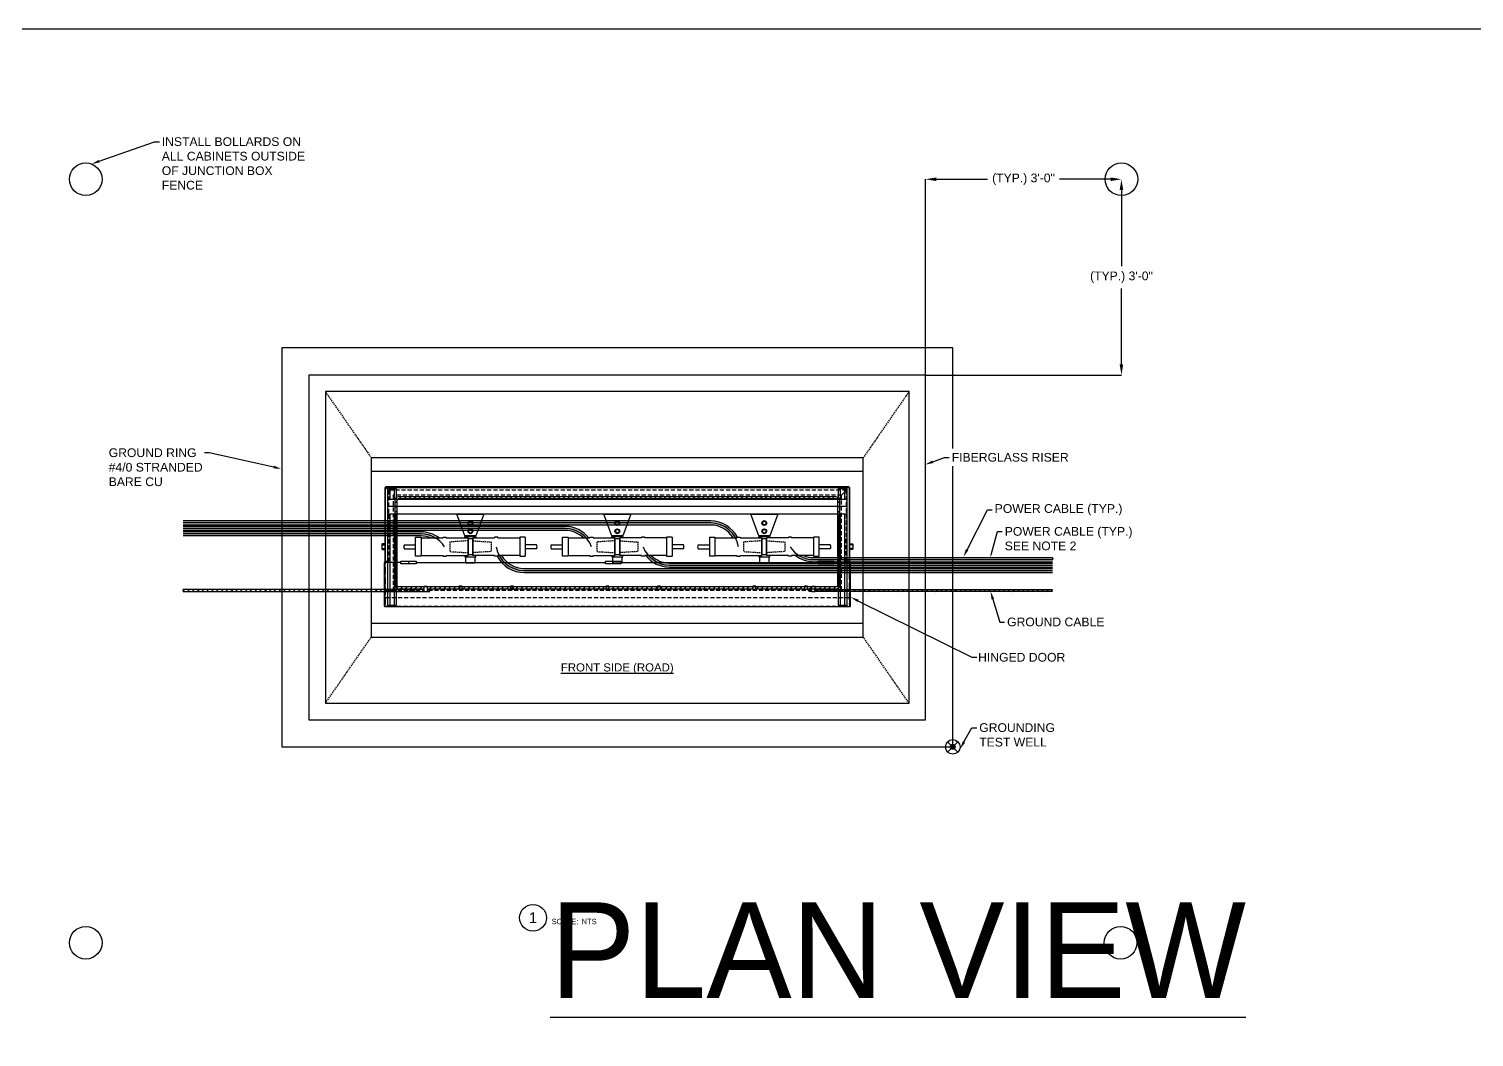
# Model space of a CAD drawing. Header units: feet. Extents: x -689 to 11593, y -511 to 1546.
# Drawn here: x 122.1 to 387.7, y 142.7 to 328 of the extents above; entities that cross this region are included whole.
import ezdxf
from ezdxf import colors
from ezdxf.entities.mleader import LeaderData, LeaderLine
from ezdxf.enums import TextEntityAlignment as Align
from ezdxf.math import Vec2, Vec3

# ---------------------------------------------------------------- set-up
doc = ezdxf.new("R2018")
doc.units = ezdxf.units.FT
doc.header["$MEASUREMENT"] = 0
doc.set_wipeout_variables(frame=1)
doc.linetypes.add('HIDDEN', pattern=[0.375, 0.25, -0.125])
for name, color, linetype in [('E-CABL-ACF', 1, 'AC_CABLE_FEEDER'), ('E-CABL-UG4', 64, 'GROUND_WIRE_G4'), ('E-DETL', 7, 'Continuous'), ('E-DETL-6', 7, 'Continuous'), ('E-EQPM-ENCL', 8, 'Continuous'), ('E-EQPM-HRDW', 16, 'Continuous'), ('E-GRND', 3, 'Continuous'), ('G-ANNO-TEXT', 1, 'Continuous')]:
    doc.layers.add(name, color=color, linetype=linetype)
doc.layers.add('G-NPLT', color=67, linetype='Continuous', plot=False)
doc.styles.add('NEI-A', font='arial.ttf')
doc.styles.get("Standard").update_dxf_attribs({"font": 'arial.ttf'})
doc.linetypes.add('AC_CABLE_FEEDER', pattern='A,0.2,-0.05,0,-0.05,0.2,-0.12,["ACF",Standard,S=0.1,R=0,X=-0.05,Y=-0.05],-0.3,0.2,-0.05,0,-0.05', length=1.22)
doc.linetypes.add('GROUND_WIRE_G4', pattern='A,1,-0.2,["G4",Standard,S=0.1,R=0,X=-0.1,Y=-0.05],-0.2', length=1.4)
doc.dimstyles.new('NEI-A', dxfattribs={"dimtxt": 0.1, "dimasz": 0.125, "dimexe": 0.0625, "dimexo": 0.0625, "dimgap": 0.0625, "dimtad": 0, "dimtih": 1, "dimtoh": 1, "dimdec": 4, "dimzin": 3, "dimdsep": 46, "dimlunit": 4, "dimtxsty": 'NEI-A', "dimcen": 0, "dimadec": 0, "dimazin": 0, "dimtfac": 0.75, "dimtdec": 4, "dimtofl": 0, "dimtmove": 0, "dimatfit": 3, "dimfxl": 1, "dimfrac": 1, "dimtolj": 1, "dimtzin": 0, "dimarcsym": 0})
pattern_1 = [(45, (118.8667, 112.8902), (-0.4419417, 0.4419417), [])]

# ---------------------------------------------------------------- blocks, each defined once
blk = doc.blocks.new('*U6')
blk.add_wipeout([(0, -0.48), (0.58, -0.48), (0.58, 0.1), (0, 0.1)])
at = {"layer": 'E-GRND'}
blk.add_lwpolyline([(0, -0.48), (0.58, -0.48), (0.58, 0.1), (0, 0.1)], close=True, dxfattribs=at)
blk = doc.blocks.new('*U7')
blk.add_wipeout([(0, 0.1), (0.58, 0.1), (0.58, -0.97), (0, -0.97)])
at = {"layer": 'E-GRND'}
blk.add_lwpolyline([(0, 0.1), (0.58, 0.1), (0.58, -0.97), (0, -0.97)], close=True, dxfattribs=at)
blk = doc.blocks.new('*D17')
at = {"layer": 'Defpoints', "color": 0, "transparency": 16777216}
for p in [(286.86, 300.37), (322.86, 300.37), (322.86, 300.37)]:
    blk.add_point(p, dxfattribs=at)
at = {"layer": 'G-ANNO-TEXT', "color": 0, "lineweight": -2, "transparency": 16777216}
for p, q in [((288.86, 300.37), (298.22, 300.37)), ((320.86, 300.37), (311.5, 300.37))]:
    blk.add_line(p, q, dxfattribs=at)
at = {"layer": 'G-ANNO-TEXT', "color": 0, "transparency": 16777216}
for points in [[(288.86, 300.7), (288.86, 300.04), (286.86, 300.37)], [(320.86, 300.7), (320.86, 300.04), (322.86, 300.37)]]:
    blk.add_solid(points, dxfattribs=at)
at = {"layer": 'G-ANNO-TEXT', "color": 0, "transparency": 16777216, "insert": (304.86, 300.37), "char_height": 1.6, "attachment_point": 5, "style": 'NEI-A'}
blk.add_mtext('\\A1;(TYP.) 3\'-0"', dxfattribs=at)
blk = doc.blocks.new('*D18')
at = {"layer": 'Defpoints', "color": 0, "transparency": 16777216}
for p in [(322.86, 300.37), (322.86, 264.37), (322.86, 264.37)]:
    blk.add_point(p, dxfattribs=at)
at = {"layer": 'G-ANNO-TEXT', "color": 0, "lineweight": -2, "transparency": 16777216}
for p, q in [((322.86, 298.37), (322.86, 284.42)), ((322.86, 266.37), (322.86, 280.32))]:
    blk.add_line(p, q, dxfattribs=at)
at = {"layer": 'G-ANNO-TEXT', "color": 0, "transparency": 16777216}
for points in [[(322.53, 298.37), (323.19, 298.37), (322.86, 300.37)], [(322.53, 266.37), (323.19, 266.37), (322.86, 264.37)]]:
    blk.add_solid(points, dxfattribs=at)
at = {"layer": 'G-ANNO-TEXT', "color": 0, "transparency": 16777216, "insert": (322.86, 282.37), "char_height": 1.6, "attachment_point": 5, "style": 'NEI-A'}
blk.add_mtext('\\A1;(TYP.) 3\'-0"', dxfattribs=at)
blk = doc.blocks.new('DETAIL_TITLE')
blk.add_circle((0.592, -0.513), 0.25)
at = {"style": 'NEI-A', "flags": 8}
blk.add_attdef('#', text='', height=0.2, dxfattribs=at).set_placement((0.592, -0.511), align=Align.MIDDLE_CENTER)
at = {"lineweight": 30, "flags": 104}
blk.add_attdef('DETAIL_TITLE', text='', height=0.2, dxfattribs=at).set_placement((0.91, -0.525), align=Align.BOTTOM_LEFT)
at = {"style": 'NEI-A'}
for tag, p in [('SCALE:', (0.939, -0.738)), ('1"_=_', (1.547, -0.738))]:
    blk.add_attdef(tag, text='', height=0.1, dxfattribs=at).set_placement(p, align=Align.BOTTOM_LEFT)

msp = doc.modelspace()

# ---------------------------------------------------------------- hatches: boundary and pattern name
at = {"layer": 'E-CABL-ACF', "linetype": 'Continuous'}
h = msp.add_hatch(color=254, dxfattribs=at)
h.dxf.hatch_style = 1
h.paths.add_polyline_path([(247.40533, 237.57717), (150.47333, 237.57717), (150.47333, 236.82717), (247.40156, 236.82717, -0.262702621), (251.51222, 234.45032), (252.20103, 234.45032), (252.20103, 234.58772), (252.29379, 234.58772, 0.276290786)])
h = msp.add_hatch(color=254, dxfattribs=at)
h.dxf.hatch_style = 1
h.paths.add_polyline_path([(220.67234, 236.57717), (150.47333, 236.57717), (150.47333, 235.82717), (220.66856, 235.82717, -0.193314208), (223.99567, 234.45032), (225.00175, 234.45032, 0.227246952)])
h = msp.add_hatch(color=254, dxfattribs=at)
h.dxf.hatch_style = 1
h.paths.add_polyline_path([(194.17824, 235.57717), (150.47333, 235.57717), (150.47333, 234.82717), (194.17446, 234.82717, -0.097129254), (195.9951, 234.45032), (197.48694, 234.45032, 0.160623251)])
at = {"layer": 'E-CABL-UG4', "linetype": 'Continuous'}
h = msp.add_hatch(dxfattribs=at)
h.set_pattern_fill('ANSI31', color=256, scale=5)
h.set_pattern_definition(pattern_1)
h.paths.add_polyline_path([(270.43797, 225.12829, 0.414213562), (271.12547, 225.81579), (271.12547, 241.31579, 0.414213562), (270.43797, 242.00329), (190.0277, 242.00329, 0.414213562), (189.3402, 241.31579), (189.3402, 225.81579, 0.414213562), (190.0277, 225.12829)])
h.paths.add_polyline_path([(270.43797, 225.50329, 0.414213562), (270.75047, 225.81579), (270.75047, 241.31579, 0.414213562), (270.43797, 241.62829), (190.0277, 241.62829, 0.414213562), (189.7152, 241.31579), (189.7152, 225.81579, 0.414213562), (190.0277, 225.50329)], flags=16)
at = {"layer": 'E-DETL-6'}
h = msp.add_hatch(dxfattribs=at)
h.set_pattern_fill('ANSI31', color=64, scale=5)
h.set_pattern_definition([(45, (123.33957, 12.8902), (-0.4419417, 0.4419417), [])])
edge = h.paths.add_edge_path()
edge.add_line((195.80745, 224.62829), (195.80745, 225.00329))
edge.add_line((195.80745, 225.00329), (150.47334, 225.00329))
edge.add_arc((150.54073, 224.90954), 0.11546, 125.7114329, 234.2885671)
edge.add_arc((150.40594, 224.72204), 0.11546, -54.2885671, 54.2885671, ccw=False)
edge.add_line((150.47334, 224.62829), (195.80745, 224.62829))
h = msp.add_hatch(dxfattribs=at)
h.set_pattern_fill('ANSI31', color=64, scale=5)
h.set_pattern_definition([(45, (115.87594, 12.8902), (-0.4419417, 0.4419417), [])])
edge = h.paths.add_edge_path()
edge.add_arc((310.28823, 224.72204), 0.11546, 125.7114329, 234.2885671, ccw=False)
edge.add_arc((310.15344, 224.90954), 0.11546, 305.7114329, 414.2885671)
edge.add_line((310.22084, 225.00329), (265.48748, 225.00329))
edge.add_line((265.48748, 225.00329), (265.48748, 224.62829))
edge.add_line((265.48748, 224.62829), (310.22084, 224.62829))
at = {"layer": 'E-GRND', "linetype": 'Continuous'}
h = msp.add_hatch(color=256, dxfattribs=at)
edge = h.paths.add_edge_path()
edge.add_arc((291.85955, 196.05362), 0.44643, 0, 360)

# ---------------------------------------------------------------- linework, layer by layer
at = {"layer": 'Defpoints', "linetype": 'Continuous', "flags": 128}
for points in [[(252.48908, 232.83306, 0.364854972), (247.40348, 237.20217), (150.47333, 237.20217)], [(225.48908, 232.83306, 0.309398794), (220.67049, 236.20217), (150.47333, 236.20217)], [(198.48908, 232.83306, 0.251225512), (194.17638, 235.20217), (150.47333, 235.20217)], [(207.97658, 232.83306, 0.364854972), (213.06218, 228.46395), (310.22084, 228.46395)], [(234.97658, 232.83306, 0.309398794), (239.79517, 229.46395), (310.22084, 229.46395)], [(261.97658, 232.83306, 0.251225512), (266.28928, 230.46395), (310.22084, 230.46395)]]:
    msp.add_lwpolyline(points, format="xyb", dxfattribs=at)
at = {"layer": 'E-CABL-ACF', "linetype": 'Continuous', "flags": 128}
for points in [[(252.29379, 234.58772, 0.276290786), (247.40533, 237.57717), (150.47333, 237.57717)], [(251.51222, 234.45032, 0.262702621), (247.40156, 236.82717), (150.47333, 236.82717)], [(225.00175, 234.45032, 0.227246952), (220.67234, 236.57717), (150.47333, 236.57717)], [(223.99567, 234.45032, 0.193314208), (220.66856, 235.82717), (150.47333, 235.82717)], [(197.48694, 234.45032, 0.160623251), (194.17824, 235.57717), (150.47333, 235.57717)], [(195.9951, 234.45032, 0.097129254), (194.17446, 234.82717), (150.47333, 234.82717)], [(208.17187, 231.07839, 0.276290786), (213.06033, 228.08895), (310.22084, 228.08895)], [(235.46391, 231.2158, 0.227246952), (239.79332, 229.08895), (310.22084, 229.08895)], [(236.46999, 231.2158, 0.193314208), (239.7971, 229.83895), (310.22084, 229.83895)], [(264.47056, 231.2158, 0.097129254), (266.2912, 230.83895), (310.22084, 230.83895)]]:
    msp.add_lwpolyline(points, format="xyb", dxfattribs=at)
at = {"layer": 'E-CABL-UG4', "linetype": 'Continuous', "flags": 128}
msp.add_lwpolyline([(270.43797, 225.12829, 0.414213562), (271.12547, 225.81579), (271.12547, 241.31579, 0.414213562), (270.43797, 242.00329), (190.0277, 242.00329, 0.414213562), (189.3402, 241.31579), (189.3402, 225.81579, 0.414213562), (190.0277, 225.12829)], format="xyb", close=True, dxfattribs=at)
at = {"layer": 'E-DETL'}
for p, q in [((193.17748, 231.08895), (193.17748, 234.57717)), ((193.17748, 234.57717), (194.17638, 234.57717)), ((194.17638, 234.57717), (194.17638, 231.08895)), ((194.17638, 234.45032), (198.20103, 234.45032)), ((198.20103, 234.45032), (198.20103, 234.58772)), ((198.20103, 234.58772), (198.77713, 234.58772)), ((198.77713, 234.58772), (198.77713, 234.45032)), ((198.77713, 234.45032), (202.80178, 234.45032)), ((202.80178, 234.45032), (202.80178, 231.2158)), ((203.66388, 234.45032), (203.66388, 231.2158)), ((212.28928, 234.57717), (212.28928, 231.08895)), ((213.28818, 234.57717), (212.28928, 234.57717)), ((213.28818, 234.57717), (213.28818, 231.08895)), ((220.17748, 234.57717), (221.17638, 234.57717)), ((220.17748, 231.08895), (220.17748, 234.57717)), ((221.17638, 234.57717), (221.17638, 231.08895)), ((221.17638, 234.45032), (225.20103, 234.45032)), ((225.20103, 234.45032), (225.20103, 234.58772)), ((225.20103, 234.58772), (225.77713, 234.58772)), ((225.77713, 234.58772), (225.77713, 234.45032)), ((225.77713, 234.45032), (229.80178, 234.45032)), ((229.80178, 234.45032), (229.80178, 231.2158)), ((234.68854, 234.45032), (230.66388, 234.45032)), ((230.66388, 234.45032), (230.66388, 231.2158)), ((235.26463, 234.58772), (234.68854, 234.58772)), ((234.68854, 234.58772), (234.68854, 234.45032)), ((235.26463, 234.45032), (235.26463, 234.58772)), ((239.28928, 234.45032), (235.26463, 234.45032)), ((240.28818, 234.57717), (239.28928, 234.57717)), ((239.28928, 234.57717), (239.28928, 231.08895)), ((240.28818, 234.57717), (240.28818, 231.08895)), ((247.17748, 234.57717), (248.17638, 234.57717)), ((247.17748, 234.57717), (247.17748, 231.08895)), ((248.17638, 234.57717), (248.17638, 231.08895)), ((248.17638, 234.45032), (252.20103, 234.45032)), ((252.20103, 234.58772), (252.77713, 234.58772)), ((252.20103, 234.45032), (252.20103, 234.58772)), ((252.77713, 234.58772), (252.77713, 234.45032)), ((252.77713, 234.45032), (256.80178, 234.45032)), ((256.80178, 234.45032), (256.80178, 231.2158)), ((257.66388, 234.45032), (257.66388, 231.2158)), ((261.68854, 234.45032), (257.66388, 234.45032)), ((262.26463, 234.58772), (261.68854, 234.58772)), ((261.68854, 234.58772), (261.68854, 234.45032)), ((262.26463, 234.45032), (262.26463, 234.58772)), ((266.28928, 234.45032), (262.26463, 234.45032)), ((267.28818, 234.57717), (266.28928, 234.57717)), ((266.28928, 234.57717), (266.28928, 231.08895)), ((267.28818, 231.08895), (267.28818, 234.57717)), ((194.17638, 231.08895), (193.17748, 231.08895)), ((212.28928, 231.08895), (213.28818, 231.08895)), ((221.17638, 231.08895), (220.17748, 231.08895)), ((221.17638, 231.2158), (225.20103, 231.2158)), ((225.20103, 231.2158), (225.20103, 231.07839)), ((225.20103, 231.07839), (225.77713, 231.07839)), ((225.77713, 231.07839), (225.77713, 231.2158)), ((225.77713, 231.2158), (229.80178, 231.2158)), ((234.68854, 231.2158), (230.66388, 231.2158)), ((234.68854, 231.07839), (234.68854, 231.2158)), ((235.26463, 231.07839), (234.68854, 231.07839)), ((235.26463, 231.2158), (235.26463, 231.07839)), ((239.28928, 231.2158), (235.26463, 231.2158)), ((239.28928, 231.08895), (240.28818, 231.08895)), ((248.17638, 231.08895), (247.17748, 231.08895)), ((248.17638, 231.2158), (252.20103, 231.2158)), ((252.20103, 231.2158), (252.20103, 231.07839)), ((252.20103, 231.07839), (252.77713, 231.07839)), ((252.77713, 231.07839), (252.77713, 231.2158)), ((252.77713, 231.2158), (256.80178, 231.2158)), ((261.68854, 231.2158), (257.66388, 231.2158)), ((261.68854, 231.07839), (261.68854, 231.2158)), ((262.26463, 231.07839), (261.68854, 231.07839)), ((262.26463, 231.2158), (262.26463, 231.07839)), ((266.28928, 231.2158), (262.26463, 231.2158)), ((266.28928, 231.08895), (267.28818, 231.08895))]:
    msp.add_line(p, q, dxfattribs=at)
at = {"layer": 'E-DETL', "linetype": 'HIDDEN', "flags": 128}
for points in [[(202.80178, 234.03567), (202.75631, 233.94499), (202.68823, 233.92226), (199.48871, 233.71803), (199.44337, 233.67269), (199.44337, 231.97082), (199.48871, 231.94808), (202.68823, 231.74386), (202.75631, 231.72112), (202.80178, 231.63045)], [(203.66388, 234.03567), (203.70936, 233.94499), (203.77743, 233.92226), (206.97695, 233.71803), (207.02229, 233.67269), (207.02229, 231.97082), (206.97695, 231.94808), (203.77743, 231.74386), (203.70936, 231.72112), (203.66388, 231.63045)], [(229.80178, 234.03567), (229.75631, 233.94499), (229.68823, 233.92226), (226.48871, 233.71803), (226.44337, 233.67269), (226.44337, 231.97082), (226.48871, 231.94808), (229.68823, 231.74386), (229.75631, 231.72112), (229.80178, 231.63045)], [(230.66388, 234.03567), (230.70936, 233.94499), (230.77743, 233.92226), (233.97695, 233.71803), (234.02229, 233.67269), (234.02229, 231.97082), (233.97695, 231.94808), (230.77743, 231.74386), (230.70936, 231.72112), (230.66388, 231.63045)], [(256.80178, 234.03567), (256.75631, 233.94499), (256.68823, 233.92226), (253.48871, 233.71803), (253.44337, 233.67269), (253.44337, 231.97082), (253.48871, 231.94808), (256.68823, 231.74386), (256.75631, 231.72112), (256.80178, 231.63045)], [(257.66388, 234.03567), (257.70936, 233.94499), (257.77743, 233.92226), (260.97695, 233.71803), (261.02229, 233.67269), (261.02229, 231.97082), (260.97695, 231.94808), (257.77743, 231.74386), (257.70936, 231.72112), (257.66388, 231.63045)]]:
    msp.add_lwpolyline(points, dxfattribs=at)
at = {"layer": 'E-DETL', "linetype": 'Continuous', "flags": 128}
for points in [[(203.57321, 231.33541), (202.89246, 231.33541), (202.82438, 231.35815), (202.80178, 231.42622), (202.80178, 234.23989), (202.82438, 234.30797), (202.89246, 234.33071), (203.57321, 234.33071)], [(203.57321, 231.33541), (203.64128, 231.35815), (203.66388, 231.42622), (203.66388, 234.23989), (203.64128, 234.30797), (203.57321, 234.33071)], [(230.57321, 231.33541), (229.89246, 231.33541), (229.82438, 231.35815), (229.80178, 231.42622), (229.80178, 234.23989), (229.82438, 234.30797), (229.89246, 234.33071), (230.57321, 234.33071)], [(230.57321, 231.33541), (230.64128, 231.35815), (230.66388, 231.42622), (230.66388, 234.23989), (230.64128, 234.30797), (230.57321, 234.33071)], [(257.57321, 231.33541), (256.89246, 231.33541), (256.82438, 231.35815), (256.80178, 231.42622), (256.80178, 234.23989), (256.82438, 234.30797), (256.89246, 234.33071), (257.57321, 234.33071)], [(257.57321, 231.33541), (257.64128, 231.35815), (257.66388, 231.42622), (257.66388, 234.23989), (257.64128, 234.30797), (257.57321, 234.33071)]]:
    msp.add_lwpolyline(points, dxfattribs=at)
at = {"layer": 'E-DETL'}
for points in [[(203.66388, 234.45032), (207.68854, 234.45032)], [(208.26463, 234.45032), (208.26463, 234.58772), (207.68854, 234.58772), (207.68854, 234.45032)], [(208.26463, 234.45032), (212.28928, 234.45032)], [(194.17638, 231.2158), (198.20103, 231.2158), (198.20103, 231.07839), (198.77713, 231.07839)], [(198.77713, 231.2158), (198.77713, 231.07839)], [(198.77713, 231.2158), (202.80178, 231.2158)], [(212.28928, 231.2158), (208.26463, 231.2158), (208.26463, 231.07839), (207.68854, 231.07839), (207.68854, 231.2158), (203.66388, 231.2158)]]:
    msp.add_lwpolyline(points, dxfattribs=at)
at = {"layer": 'E-DETL', "flags": 128}
for points in [[(191.10182, 233.20806), (193.17748, 233.20806)], [(191.10182, 232.45806), (193.17748, 232.45806)], [(215.36385, 233.20806), (213.28818, 233.20806)], [(215.36385, 232.45806), (213.28818, 232.45806)], [(218.10182, 233.20806), (220.17748, 233.20806)], [(218.10182, 232.45806), (220.17748, 232.45806)], [(242.36385, 233.20806), (240.28818, 233.20806)], [(242.36385, 232.45806), (240.28818, 232.45806)], [(245.10182, 233.20806), (247.17748, 233.20806)], [(245.10182, 232.45806), (247.17748, 232.45806)], [(269.36385, 233.20806), (267.28818, 233.20806)], [(269.36385, 232.45806), (267.28818, 232.45806)]]:
    msp.add_lwpolyline(points, dxfattribs=at)
at = {"layer": 'E-DETL'}
for centre, start, end in [((191.67121, 232.83306), 146.6312374, 213.3686946), ((214.79446, 232.83306), 326.6313054, 33.3687626), ((218.67121, 232.83306), 146.6312374, 213.3686946), ((241.79446, 232.83306), 326.6313054, 33.3687626), ((245.67121, 232.83306), 146.6312374, 213.3686946), ((268.79446, 232.83306), 326.6313054, 33.3687626)]:
    msp.add_arc(centre, 0.68179, start, end, dxfattribs=at)
at = {"layer": 'E-DETL-6', "color": 64, "linetype": 'Continuous', "flags": 128}
for points in [[(310.22084, 230.80608, -0.512701525), (310.22084, 230.61858, 0.512701525), (310.22084, 230.43108, 0.512701525), (310.22084, 230.61858, -0.512701525)], [(150.47334, 225.00329, 0.512701525), (150.47334, 224.81579, -0.512701525), (150.47334, 224.62829, -0.512701525), (150.47334, 224.81579, 0.512701525)]]:
    msp.add_lwpolyline(points, format="xyb", dxfattribs=at)
for points in [[(150.47334, 224.62829), (195.80745, 224.62829), (195.80745, 225.00329), (150.47334, 225.00329)], [(310.22084, 224.62829), (265.48748, 224.62829), (265.48748, 225.00329), (310.22084, 225.00329)]]:
    msp.add_lwpolyline(points, dxfattribs=at)
at = {"layer": 'E-EQPM-ENCL', "color": 7, "ltscale": 5}
for p, q in [((190.43972, 230.17814), (193.29887, 230.17814)), ((228.03448, 230.17814), (230.89363, 230.17814)), ((267.16401, 230.17814), (270.02316, 230.17814))]:
    msp.add_line(p, q, dxfattribs=at)
at = {"layer": 'E-EQPM-ENCL', "linetype": 'HIDDEN'}
for points in [[(176.59049, 261.33986), (185.01728, 249.189)], [(283.83095, 261.33986), (275.41964, 249.189)], [(176.59049, 204.08223), (185.01728, 216.23309)]]:
    msp.add_lwpolyline(points, dxfattribs=at)
at = {"layer": 'E-EQPM-ENCL'}
msp.add_lwpolyline([(185.01728, 216.23309), (275.41964, 216.23309), (275.41964, 249.189), (185.01728, 249.189)], close=True, dxfattribs=at)
msp.add_lwpolyline([(275.41964, 246.68428), (185.01728, 246.68428)], dxfattribs=at)
at = {"layer": 'E-EQPM-ENCL', "color": 7, "ltscale": 5}
for points in [[(272.82442, 222.1907), (272.93797, 222.1907), (272.93797, 243.6569), (272.91523, 243.74772), (272.84716, 243.79305), (272.75635, 243.81579), (187.70918, 243.81579), (187.61837, 243.79305), (187.5503, 243.74772), (187.5277, 243.6569), (187.5277, 222.1907)], [(187.64111, 229.92851), (187.64111, 243.67964), (187.70918, 243.72498), (272.75635, 243.72498), (272.82442, 243.6569), (272.82442, 229.92851)], [(187.5277, 233.3908), (187.05117, 233.3908), (186.9831, 233.32273), (186.9831, 232.36968), (187.05117, 232.3016), (187.5277, 232.3016)], [(186.9831, 233.32273), (187.04439, 233.16397), (186.9831, 233.00522)], [(186.9831, 232.68718), (187.04439, 232.52843), (186.9831, 232.36968)], [(187.04439, 233.16397), (187.5277, 233.16397)], [(187.04439, 232.52843), (187.5277, 232.52843)], [(272.93797, 233.3908), (273.41449, 233.3908), (273.48257, 233.32273), (273.48257, 232.36968), (273.41449, 232.3016), (272.93797, 232.3016)], [(273.42128, 233.16397), (272.93797, 233.16397)], [(273.42128, 232.52843), (272.93797, 232.52843)], [(273.48257, 233.32273), (273.42128, 233.16397), (273.48257, 233.00522)], [(273.48257, 232.68718), (273.42128, 232.52843), (273.48257, 232.36968)], [(190.43972, 229.92851), (187.36881, 229.92851), (187.36881, 222.00908), (187.39155, 221.9184), (187.5277, 221.85033), (272.93797, 221.85033), (273.00605, 221.87293), (273.07412, 221.9184), (273.09672, 222.00908), (273.09672, 229.92851), (270.02316, 229.92851)], [(193.29887, 229.67887), (190.43972, 229.67887), (190.43972, 230.17814)], [(191.8693, 230.17814), (191.8693, 229.67887)], [(193.29887, 230.17814), (193.29887, 229.67887)], [(193.29887, 229.92851), (228.03448, 229.92851)], [(230.89363, 229.67887), (228.03448, 229.67887), (228.03448, 230.17814)], [(229.46406, 230.17814), (229.46406, 229.67887)], [(230.89363, 230.17814), (230.89363, 229.67887)], [(230.89363, 229.92851), (267.16401, 229.92851)], [(270.02316, 229.67887), (267.16401, 229.67887), (267.16401, 230.17814)], [(268.59359, 230.17814), (268.59359, 229.67887)], [(270.02316, 230.17814), (270.02316, 229.67887)]]:
    msp.add_lwpolyline(points, dxfattribs=at)
at = {"layer": 'E-EQPM-ENCL', "linetype": 'HIDDEN', "ltscale": 3}
for points in [[(272.93797, 230.13273), (272.30256, 230.13273), (272.3253, 243.20312), (188.16297, 243.20312), (188.16297, 230.13273), (187.5277, 230.13273)], [(271.44032, 224.84562), (271.44032, 242.31814), (189.02534, 242.31814), (189.02534, 224.84562)], [(272.82442, 223.43865), (187.64111, 223.43865)]]:
    msp.add_lwpolyline(points, dxfattribs=at)
at = {"layer": 'E-EQPM-ENCL', "linetype": 'HIDDEN', "ltscale": 5}
for points in [[(187.69292, 243.71415), (189.02534, 242.31814)], [(271.44032, 242.31814), (272.80175, 243.67957)], [(187.5277, 222.1907), (187.64111, 222.1907), (187.64111, 229.92851)], [(272.82442, 229.92851), (272.82442, 222.1907)]]:
    msp.add_lwpolyline(points, dxfattribs=at)
at = {"layer": 'E-EQPM-ENCL'}
for centre in [(132.56189, 300.36846), (322.85955, 300.36846), (132.56189, 160.05362), (322.7033, 160.05362)]:
    msp.add_circle(centre, 3, dxfattribs=at)
at = {"layer": 'E-EQPM-HRDW'}
msp.add_line((188.0277, 241.58308), (188.0277, 238.83308), dxfattribs=at)
for points in [[(189.65269, 241.58308), (189.6527, 243.47498), (188.0277, 243.47498), (188.02769, 241.58308), (272.43797, 241.58308)], [(188.40269, 243.47498), (188.40269, 241.58308)], [(189.27769, 241.58308), (189.27769, 243.47498)], [(271.18797, 243.47498), (271.18797, 241.58307)], [(272.06297, 241.58307), (272.06297, 243.47498)], [(272.43797, 240.20807), (188.0277, 240.20807)], [(272.43797, 238.83308), (272.43797, 241.58308)], [(188.40269, 238.83308), (188.40269, 222.10033)], [(189.27769, 222.10033), (189.27769, 238.83308)], [(270.81297, 238.83308), (270.81297, 222.10033), (272.43797, 222.10033), (272.43797, 238.83308)], [(271.18797, 238.83308), (271.18797, 222.10033)], [(202.42033, 234.70032), (202.42033, 234.83308)], [(204.04533, 234.83308), (204.04533, 234.70032)], [(229.42033, 234.70032), (229.42033, 234.83308)], [(231.04533, 234.83308), (231.04533, 234.70032)], [(256.42033, 234.70032), (256.42033, 234.83308)], [(258.04533, 234.83308), (258.04533, 234.70032)], [(204.04533, 230.9658), (204.04533, 229.83306), (202.42033, 229.83306), (202.42033, 230.9658)], [(231.04533, 230.9658), (231.04533, 229.83306), (229.42033, 229.83306), (229.42033, 230.9658)], [(258.04533, 230.9658), (258.04533, 229.83306), (256.42033, 229.83306), (256.42033, 230.9658)]]:
    msp.add_lwpolyline(points, dxfattribs=at)
msp.add_lwpolyline([(272.43797, 243.47498), (270.81297, 243.47498), (270.81297, 241.58307), (272.43797, 241.58307)], close=True, dxfattribs=at)
at = {"layer": 'E-EQPM-HRDW', "flags": 128}
for points in [[(202.23283, 234.83308), (200.73283, 238.83308), (205.73283, 238.83308), (204.23283, 234.83308)], [(203.57033, 237.37167), (203.23283, 237.56652), (202.89533, 237.37167), (202.89533, 236.98195), (203.23283, 236.7871), (203.57033, 236.98195)], [(229.23283, 234.83308), (227.73283, 238.83308), (232.73283, 238.83308), (231.23283, 234.83308)], [(230.57033, 237.37167), (230.23283, 237.56652), (229.89533, 237.37167), (229.89533, 236.98195), (230.23283, 236.7871), (230.57033, 236.98195)], [(256.23283, 234.83308), (254.73283, 238.83308), (259.73283, 238.83308), (258.23283, 234.83308)], [(257.57033, 237.37167), (257.23283, 237.56652), (256.89533, 237.37167), (256.89533, 236.98195), (257.23283, 236.7871), (257.57033, 236.98195)], [(203.57033, 235.87167), (203.23283, 236.06652), (202.89533, 235.87167), (202.89533, 235.48195), (203.23283, 235.2871), (203.57033, 235.48195)], [(230.57033, 235.87167), (230.23283, 236.06652), (229.89533, 235.87167), (229.89533, 235.48195), (230.23283, 235.2871), (230.57033, 235.48195)], [(257.57033, 235.87167), (257.23283, 236.06652), (256.89533, 235.87167), (256.89533, 235.48195), (257.23283, 235.2871), (257.57033, 235.48195)]]:
    msp.add_lwpolyline(points, close=True, dxfattribs=at)
for points in [[(202.23283, 234.45032), (202.23283, 234.70032), (204.23283, 234.70032), (204.23283, 234.45032)], [(229.23283, 234.45032), (229.23283, 234.70032), (231.23283, 234.70032), (231.23283, 234.45032)], [(256.23283, 234.45032), (256.23283, 234.70032), (258.23283, 234.70032), (258.23283, 234.45032)], [(202.23283, 231.2158), (202.23283, 230.9658), (204.23283, 230.9658), (204.23283, 231.2158)], [(229.23283, 231.2158), (229.23283, 230.9658), (231.23283, 230.9658), (231.23283, 231.2158)], [(256.23283, 231.2158), (256.23283, 230.9658), (258.23283, 230.9658), (258.23283, 231.2158)]]:
    msp.add_lwpolyline(points, dxfattribs=at)
at = {"layer": 'E-EQPM-HRDW'}
for centre, radius in [((203.23283, 237.17681), 0.4345), ((203.23283, 237.17681), 0.3375), ((230.23283, 237.17681), 0.4345), ((230.23283, 237.17681), 0.3375), ((257.23283, 237.17681), 0.4345), ((257.23283, 237.17681), 0.3375), ((203.23283, 235.67681), 0.4345), ((203.23283, 235.67681), 0.3375), ((230.23283, 235.67681), 0.4345), ((230.23283, 235.67681), 0.3375), ((257.23283, 235.67681), 0.4345), ((257.23283, 235.67681), 0.3375)]:
    msp.add_circle(centre, radius, dxfattribs=at)
at = {"layer": 'E-GRND', "linetype": 'Continuous'}
msp.add_circle((291.85955, 196.05362), 0.44643, dxfattribs=at)
at = {"layer": 'G-ANNO-TEXT', "flags": 128}
for points in [[(286.85955, 264.36846), (286.85955, 300.36846)], [(286.85955, 264.36846), (322.85955, 264.36846)]]:
    msp.add_lwpolyline(points, dxfattribs=at)

# ---------------------------------------------------------------- block references
at = {"layer": 'G-ANNO-TEXT'}
ref = msp.add_blockref('DETAIL_TITLE', (208.90705, 169.69562), dxfattribs=dict(at, xscale=9.857445537557316, yscale=9.857445537557316, zscale=9.857445537557316))
ref.add_attrib('#', '1', dxfattribs={"layer": '0', "height": 1.97149, "style": 'NEI-A'}).set_placement((214.74463, 164.65945), align=Align.MIDDLE_CENTER)
lines = msp.add_mtext('{\\LPLAN VIEW}', dxfattribs={"layer": '0', "insert": (217.87631, 167.47633), "char_height": 17.5570628, "attachment_point": 1})
ref.add_attrib('DETAIL_TITLE', '', (217.87631, 167.47633)).embed_mtext(lines)
ref.add_attrib('SCALE:', 'SCALE:', dxfattribs={"layer": '0', "height": 0.985745, "style": 'NEI-A'}).set_placement((218.15973, 164.45482), align=Align.TOP_LEFT)
ref.add_attrib('1"_=_', 'NTS', dxfattribs={"layer": '0', "height": 0.985745, "style": 'NEI-A'}).set_placement((223.6772, 164.45482), align=Align.TOP_LEFT)

# ---------------------------------------------------------------- texts
at = {"layer": 'G-ANNO-TEXT', "insert": (230.21846, 210.43694), "char_height": 1.5, "attachment_point": 5, "style": 'NEI-A'}
msp.add_mtext_dynamic_manual_height_columns('{\\LFRONT SIDE (ROAD)}', width=26.577372, gutter_width=0.54687, heights=[7.97189], dxfattribs=at)

# ---------------------------------------------------------------- dimensions: what is measured, and where the dimension line sits
at = {"layer": 'G-ANNO-TEXT'}
dim = msp.add_linear_dim(base=(322.85955, 300.36846), p1=(286.85955, 300.36846), p2=(322.85955, 300.36846), text='(TYP.) <>', dimstyle='NEI-A', override={"dimscale": 16, "dimtfill": 0}, dxfattribs=at)
dim.commit()
dim.dimension.update_dxf_attribs({"geometry": '*D17', "text_midpoint": (304.85955, 300.36846)})
dim = msp.add_linear_dim(base=(322.85955, 264.36846), p1=(322.85955, 300.36846), p2=(322.85955, 264.36846), angle=90, text='(TYP.) <>', dimstyle='NEI-A', override={"dimscale": 16}, dxfattribs=at)
dim.commit()
dim.dimension.update_dxf_attribs({"geometry": '*D18', "text_midpoint": (322.85955, 282.36846)})

# ---------------------------------------------------------------- next in the draw order: block references
at = {"layer": 'E-DETL-6'}
for p in [(201.11616, 225.50329), (210.60366, 225.50329), (228.11616, 225.50329)]:
    msp.add_blockref('*U6', p, dxfattribs=at)

# ---------------------------------------------------------------- next in the draw order: leaders
at = {"layer": 'G-ANNO-TEXT'}
ml = msp.add_multileader_mtext('Standard', dxfattribs=at)
ml.set_content('INSTALL BOLLARDS ON ALL CABINETS OUTSIDE OF JUNCTION BOX FENCE', color=256, style='NEI-A')
ml.set_leader_properties()
ml.build(insert=Vec2(0, 0))
ml.multileader.update_dxf_attribs({"dogleg_length": 0.89286, "arrow_head_size": 1.5})
ctx = ml.context
ctx.base_point, ctx.char_height, ctx.arrow_head_size, ctx.landing_gap_size, ctx.plane_origin = Vec3(146.08113, 307.2688), 1.6, 1.5, 0.44643, Vec3(100.24561, 298.1193)
notes = []
notes.append((ctx, [(0, (1, 1, 0), (145.18827, 307.2688), (1, 0), 0.89286, [(0, [(133.60925, 303.1797)], 0, [])])]))
ctx.mtext.insert, ctx.mtext.width, ctx.mtext.flow_direction = Vec3(146.52756, 308.08244), 27.763125, 5
ctx.mtext.has_bg_fill, ctx.mtext.bg_color, ctx.mtext.bg_scale_factor, ctx.mtext.bg_transparency, ctx.mtext.use_window_bg_color = 1, -1073741824, 1.5, 0, 1
ml = msp.add_multileader_mtext('Standard', dxfattribs=at)
ml.set_content('POWER CABLE (TYP.)\\PSEE NOTE 2', color=256, style='NEI-A')
ml.set_leader_properties()
ml.build(insert=Vec2(0, 0))
ml.multileader.update_dxf_attribs({"dogleg_length": 0.125, "arrow_head_size": 0.8})
ctx = ml.context
ctx.base_point, ctx.char_height, ctx.arrow_head_size, ctx.landing_gap_size, ctx.plane_origin = Vec3(300.97209, 235.64176), 1.6, 0.8, 0.44643, Vec3(271.43893, 231.34557)
notes.append((ctx, [(0, (1, 1, 0), (300.07923, 235.64176), (1, 0), 0.89286, [(0, [(298.75388, 230.83895)], 0, [])])]))
ctx.mtext.insert, ctx.mtext.width, ctx.mtext.defined_height, ctx.mtext.flow_direction = Vec3(301.41851, 236.45541), 23.9165541, 4.86671, 5
ctx.mtext.has_bg_fill, ctx.mtext.bg_color, ctx.mtext.bg_scale_factor, ctx.mtext.bg_transparency, ctx.mtext.use_window_bg_color = 1, -1073741824, 1.5, 0, 1
ml = msp.add_multileader_mtext('Standard', dxfattribs=at)
ml.set_content('GROUNDING TEST WELL', color=256, style='NEI-A')
ml.set_leader_properties()
ml.build(insert=Vec2(0, 0))
ml.multileader.update_dxf_attribs({"dogleg_length": 0.125, "arrow_head_size": 1.5})
ctx = ml.context
ctx.base_point, ctx.char_height, ctx.arrow_head_size, ctx.landing_gap_size, ctx.plane_origin = Vec3(296.28551, 199.58406), 1.6, 1.5, 0.44643, Vec3(272.44585, 175.06607)
notes.append((ctx, [(0, (1, 1, 0), (295.39266, 199.58406), (1, 0), 0.89286, [(0, [(293.19695, 195.6494)], 0, [])])]))
ctx.mtext.insert, ctx.mtext.width, ctx.mtext.defined_height, ctx.mtext.flow_direction = Vec3(296.73194, 200.3977), 18.2069807, 5.87122, 5
ctx.mtext.has_bg_fill, ctx.mtext.bg_color, ctx.mtext.bg_scale_factor, ctx.mtext.bg_transparency, ctx.mtext.use_window_bg_color = 1, -1073741824, 1.5, 0, 1
for ctx, leaders in notes:
    for number, flags, end, landing, length, lines in leaders:
        leader = LeaderData()
        leader.index, (leader.has_last_leader_line, leader.has_dogleg_vector, leader.attachment_direction) = number, flags
        leader.last_leader_point, leader.dogleg_vector, leader.dogleg_length = Vec3(end), Vec3(landing), length
        for number, points, colour, breaks in lines:
            line = LeaderLine()
            line.index, line.vertices, line.color, line.breaks = number, Vec3.list(points), colors.encode_raw_color(colour), breaks
            leader.lines.append(line)
        ctx.leaders.append(leader)

# ---------------------------------------------------------------- next in the draw order: hatches: boundary and pattern name
at = {"layer": 'E-CABL-ACF', "linetype": 'Continuous'}
h = msp.add_hatch(color=252, dxfattribs=at)
h.dxf.hatch_style = 1
h.paths.add_polyline_path([(310.22084, 228.83895), (213.06411, 228.83895, -0.262702621), (208.95344, 231.2158), (208.26463, 231.2158), (208.26463, 231.07839), (208.17187, 231.07839, 0.276290786), (213.06033, 228.08895), (310.22084, 228.08895)])
h = msp.add_hatch(color=252, dxfattribs=at)
h.dxf.hatch_style = 1
h.paths.add_polyline_path([(310.22084, 229.83895), (239.7971, 229.83895, -0.193314208), (236.46999, 231.2158), (235.46391, 231.2158, 0.227246952), (239.79332, 229.08895), (310.22084, 229.08895)])
h = msp.add_hatch(color=252, dxfattribs=at)
h.dxf.hatch_style = 1
h.paths.add_polyline_path([(310.22084, 230.83895), (266.2912, 230.83895, -0.097129254), (264.47056, 231.2158), (262.97872, 231.2158, 0.160623251), (266.28743, 230.08895), (310.22084, 230.08895)])
at = {"layer": 'E-GRND', "linetype": 'Continuous'}
h = msp.add_hatch(color=256, dxfattribs=at)
edge = h.paths.add_edge_path()
edge.add_arc((291.85955, 196.05362), 0.44643, 0, 360)

# ---------------------------------------------------------------- next in the draw order: linework, layer by layer
at = {"layer": 'E-CABL-ACF', "linetype": 'Continuous', "flags": 128}
for points in [[(208.95344, 231.2158, 0.262702621), (213.06411, 228.83895), (310.22084, 228.83895)], [(262.97872, 231.2158, 0.160623251), (266.28743, 230.08895), (310.22084, 230.08895)]]:
    msp.add_lwpolyline(points, format="xyb", dxfattribs=at)
at = {"layer": 'E-EQPM-HRDW'}
msp.add_lwpolyline([(272.43797, 238.83308), (188.02769, 238.83308), (188.02769, 222.10033), (189.65269, 222.10033), (189.65269, 238.83308)], dxfattribs=at)
at = {"layer": 'E-GRND'}
for points in [[(290.91254, 195.1066), (292.80657, 197.00064)], [(292.80657, 195.1066), (290.91254, 197.00064)]]:
    msp.add_lwpolyline(points, dxfattribs=at)
at = {"layer": 'E-GRND', "linetype": 'Continuous'}
for radius in [1.33929, 0.44643]:
    msp.add_circle((291.85955, 196.05362), radius, dxfattribs=at)

# ---------------------------------------------------------------- next in the draw order: block references
at = {"layer": 'E-DETL-6'}
msp.add_blockref('*U7', (265.98748, 225.50329), dxfattribs=at)

# ---------------------------------------------------------------- next in the draw order: leaders
at = {"layer": 'G-ANNO-TEXT'}
ml = msp.add_multileader_mtext('Standard', dxfattribs=at)
ml.set_content('POWER CABLE (TYP.)', color=256, style='NEI-A')
ml.set_leader_properties()
ml.build(insert=Vec2(0, 0))
ml.multileader.update_dxf_attribs({"dogleg_length": 0.125, "arrow_head_size": 1.5})
ctx = ml.context
ctx.base_point, ctx.char_height, ctx.arrow_head_size, ctx.landing_gap_size, ctx.plane_origin = Vec3(299.12236, 239.62372), 1.6, 1.5, 0.44643, Vec3(271.43893, 231.34557)
notes = []
notes.append((ctx, [(0, (1, 1, 0), (298.2295, 239.62372), (1, 0), 0.89286, [(0, [(293.81863, 230.94874)], 0, [])])]))
ctx.mtext.insert, ctx.mtext.width, ctx.mtext.defined_height, ctx.mtext.flow_direction = Vec3(299.56879, 240.65892), 24.2589235, 2.057, 5
ctx.mtext.has_bg_fill, ctx.mtext.bg_color, ctx.mtext.bg_scale_factor, ctx.mtext.bg_transparency, ctx.mtext.use_window_bg_color = 1, -1073741824, 1.5, 0, 1
ml = msp.add_multileader_mtext('Standard', dxfattribs=at)
ml.set_content('HINGED DOOR', color=256, style='NEI-A')
ml.set_leader_properties()
ml.build(insert=Vec2(0, 0))
ml.multileader.update_dxf_attribs({"dogleg_length": 0.125, "arrow_head_size": 1.5})
ctx = ml.context
ctx.base_point, ctx.char_height, ctx.arrow_head_size, ctx.landing_gap_size, ctx.plane_origin = Vec3(296.28185, 212.51078), 1.6, 1.5, 0.44643, Vec3(327.84204, 191.80828)
ctx.text_align_type = 2
notes.append((ctx, [(1, (1, 1, 0), (295.389, 212.51078), (1, 0), 0.89286, [(0, [(273.09672, 223.5778)], 0, [])])]))
ctx.mtext.insert, ctx.mtext.defined_height, ctx.mtext.alignment, ctx.mtext.flow_direction = Vec3(312.54056, 213.32442), 1.69271, 3, 5
ctx.mtext.has_bg_fill, ctx.mtext.bg_color, ctx.mtext.bg_scale_factor, ctx.mtext.bg_transparency, ctx.mtext.use_window_bg_color = 1, -1073741824, 1.5, 0, 1
for ctx, leaders in notes:
    for number, flags, end, landing, length, lines in leaders:
        leader = LeaderData()
        leader.index, (leader.has_last_leader_line, leader.has_dogleg_vector, leader.attachment_direction) = number, flags
        leader.last_leader_point, leader.dogleg_vector, leader.dogleg_length = Vec3(end), Vec3(landing), length
        for number, points, colour, breaks in lines:
            line = LeaderLine()
            line.index, line.vertices, line.color, line.breaks = number, Vec3.list(points), colors.encode_raw_color(colour), breaks
            leader.lines.append(line)
        ctx.leaders.append(leader)

# ---------------------------------------------------------------- next in the draw order: hatches: boundary and pattern name
at = {"layer": 'E-CABL-UG4', "linetype": 'Continuous'}
h = msp.add_hatch(dxfattribs=at)
h.set_pattern_fill('ANSI31', color=256, scale=5)
h.set_pattern_definition(pattern_1)
h.paths.add_polyline_path([(270.43797, 225.12829, 0.414213562), (271.12547, 225.81579), (271.12547, 241.31579, 0.414213562), (270.43797, 242.00329), (190.0277, 242.00329, 0.414213562), (189.3402, 241.31579), (189.3402, 225.81579, 0.414213562), (190.0277, 225.12829)])
h.paths.add_polyline_path([(270.43797, 225.50329, 0.414213562), (270.75047, 225.81579), (270.75047, 241.31579, 0.414213562), (270.43797, 241.62829), (190.0277, 241.62829, 0.414213562), (189.7152, 241.31579), (189.7152, 225.81579, 0.414213562), (190.0277, 225.50329)], flags=16)

# ---------------------------------------------------------------- next in the draw order: linework, layer by layer
at = {"layer": 'E-CABL-UG4', "linetype": 'Continuous', "flags": 128}
for points in [[(270.43797, 225.12829, 0.414213562), (271.12547, 225.81579), (271.12547, 241.31579, 0.414213562), (270.43797, 242.00329), (190.0277, 242.00329, 0.414213562), (189.3402, 241.31579), (189.3402, 225.81579, 0.414213562), (190.0277, 225.12829)], [(270.43797, 225.50329, 0.414213562), (270.75047, 225.81579), (270.75047, 241.31579, 0.414213562), (270.43797, 241.62829), (190.0277, 241.62829, 0.414213562), (189.7152, 241.31579), (189.7152, 225.81579, 0.414213562), (190.0277, 225.50329)]]:
    msp.add_lwpolyline(points, format="xyb", close=True, dxfattribs=at)
at = {"layer": 'E-EQPM-ENCL'}
for points in [[(173.56189, 201.05362), (286.85955, 201.05362), (286.85955, 264.36846), (173.56189, 264.36846)], [(176.59049, 204.08223), (283.83095, 204.08223), (283.83095, 261.33986), (176.59049, 261.33986)]]:
    msp.add_lwpolyline(points, close=True, dxfattribs=at)
at = {"layer": 'E-EQPM-ENCL', "linetype": 'HIDDEN', "ltscale": 3}
for points in [[(187.48222, 229.92851), (187.48222, 221.96374), (187.5277, 221.941), (272.93797, 221.941), (272.98331, 221.96374), (272.98331, 229.92851)], [(187.64111, 224.84562), (272.82442, 224.84562)]]:
    msp.add_lwpolyline(points, dxfattribs=at)
at = {"layer": 'E-EQPM-ENCL'}
msp.add_lwpolyline([(275.41964, 218.72728), (185.01728, 218.72728)], dxfattribs=at)
at = {"layer": 'E-EQPM-ENCL', "linetype": 'HIDDEN'}
msp.add_lwpolyline([(283.83095, 204.08223), (275.41964, 216.23309)], dxfattribs=at)
at = {"layer": 'E-EQPM-HRDW'}
msp.add_lwpolyline([(272.06297, 222.10033), (272.06297, 238.83308)], dxfattribs=at)
at = {"layer": 'E-GRND'}
msp.add_lwpolyline([(168.56189, 196.05362), (291.85955, 196.05362), (291.85955, 269.36846), (168.56189, 269.36846)], close=True, dxfattribs=at)

# ---------------------------------------------------------------- next in the draw order: leaders
at = {"layer": 'G-ANNO-TEXT'}
ml = msp.add_multileader_mtext('Standard', dxfattribs=at)
ml.set_content('GROUND CABLE', color=256, style='NEI-A')
ml.set_leader_properties()
ml.build(insert=Vec2(0, 0))
ml.multileader.update_dxf_attribs({"dogleg_length": 0.125, "arrow_head_size": 1.5})
ctx = ml.context
ctx.base_point, ctx.char_height, ctx.arrow_head_size, ctx.landing_gap_size, ctx.plane_origin = Vec3(301.39894, 219.00287), 1.6, 1.5, 0.44643, Vec3(270.59077, 198.89798)
notes = []
notes.append((ctx, [(0, (1, 1, 0), (300.50609, 219.00287), (1, 0), 0.89286, [(0, [(298.79858, 224.62829)], 0, [])])]))
ctx.mtext.insert, ctx.mtext.defined_height, ctx.mtext.flow_direction = Vec3(301.84537, 219.81651), 0.76279, 5
ctx.mtext.has_bg_fill, ctx.mtext.bg_color, ctx.mtext.bg_scale_factor, ctx.mtext.bg_transparency, ctx.mtext.use_window_bg_color = 1, -1073741824, 1.5, 0, 1
for ctx, leaders in notes:
    for number, flags, end, landing, length, lines in leaders:
        leader = LeaderData()
        leader.index, (leader.has_last_leader_line, leader.has_dogleg_vector, leader.attachment_direction) = number, flags
        leader.last_leader_point, leader.dogleg_vector, leader.dogleg_length = Vec3(end), Vec3(landing), length
        for number, points, colour, breaks in lines:
            line = LeaderLine()
            line.index, line.vertices, line.color, line.breaks = number, Vec3.list(points), colors.encode_raw_color(colour), breaks
            leader.lines.append(line)
        ctx.leaders.append(leader)

# ---------------------------------------------------------------- next in the draw order: block references
at = {"layer": 'E-DETL-6'}
for name, p in [('*U7', (194.7324, 225.50329)), ('*U6', (237.60366, 225.50329)), ('*U6', (255.11616, 225.50329)), ('*U6', (264.60366, 225.50329))]:
    msp.add_blockref(name, p, dxfattribs=at)

# ---------------------------------------------------------------- next in the draw order: leaders
at = {"layer": 'G-ANNO-TEXT'}
ml = msp.add_multileader_mtext('Standard', dxfattribs=at)
ml.set_content('\\A1;GROUND RING #4/0 STRANDED BARE CU', color=256, style='NEI-A')
ml.set_leader_properties()
ml.build(insert=Vec2(0, 0))
ml.multileader.update_dxf_attribs({"dogleg_length": 0.125, "arrow_head_size": 1.5})
ctx = ml.context
ctx.base_point, ctx.char_height, ctx.arrow_head_size, ctx.landing_gap_size, ctx.plane_origin = Vec3(136.3314, 250.1011), 1.6, 1.5, 0.44643, Vec3(116.18815, 227.94222)
notes = []
notes.append((ctx, [(1, (1, 1, 0), (155.24127, 250.1011), (-1, 0), 0.89286, [(0, [(168.56189, 247.14953)], 0, [])])]))
ctx.mtext.insert, ctx.mtext.width, ctx.mtext.defined_height, ctx.mtext.flow_direction = Vec3(136.77783, 250.91474), 17.9658977, 13.3339, 5
ctx.mtext.has_bg_fill, ctx.mtext.bg_color, ctx.mtext.bg_scale_factor, ctx.mtext.bg_transparency, ctx.mtext.use_window_bg_color = 1, -1073741824, 1.5, 0, 1
ml = msp.add_multileader_mtext('Standard', dxfattribs=at)
ml.set_content('FIBERGLASS RISER ', color=256, style='NEI-A')
ml.set_leader_properties()
ml.build(insert=Vec2(0, 0))
ml.multileader.update_dxf_attribs({"dogleg_length": 0.125, "arrow_head_size": 1.5})
ctx = ml.context
ctx.base_point, ctx.char_height, ctx.arrow_head_size, ctx.landing_gap_size, ctx.plane_origin = Vec3(291.23239, 249.25695), 1.6, 1.5, 0.44643, Vec3(268.73202, 236.60801)
notes.append((ctx, [(0, (1, 1, 0), (290.33954, 249.25695), (1, 0), 0.89286, [(0, [(286.78841, 247.91856)], 0, [])])]))
ctx.mtext.insert, ctx.mtext.width, ctx.mtext.defined_height, ctx.mtext.flow_direction = Vec3(291.67882, 250.07059), 22.913619, 1.91411, 5
ctx.mtext.has_bg_fill, ctx.mtext.bg_color, ctx.mtext.bg_scale_factor, ctx.mtext.bg_transparency, ctx.mtext.use_window_bg_color = 1, -1073741824, 1.5, 0, 1
for ctx, leaders in notes:
    for number, flags, end, landing, length, lines in leaders:
        leader = LeaderData()
        leader.index, (leader.has_last_leader_line, leader.has_dogleg_vector, leader.attachment_direction) = number, flags
        leader.last_leader_point, leader.dogleg_vector, leader.dogleg_length = Vec3(end), Vec3(landing), length
        for number, points, colour, breaks in lines:
            line = LeaderLine()
            line.index, line.vertices, line.color, line.breaks = number, Vec3.list(points), colors.encode_raw_color(colour), breaks
            leader.lines.append(line)
        ctx.leaders.append(leader)

# ---------------------------------------------------------------- next in the draw order: linework, layer by layer
at = {"layer": 'E-CABL-UG4', "linetype": 'Continuous', "flags": 128}
msp.add_lwpolyline([(270.43797, 225.50329, 0.414213562), (270.75047, 225.81579), (270.75047, 241.31579, 0.414213562), (270.43797, 241.62829), (190.0277, 241.62829, 0.414213562), (189.7152, 241.31579), (189.7152, 225.81579, 0.414213562), (190.0277, 225.50329)], format="xyb", close=True, dxfattribs=at)
at = {"layer": 'G-NPLT'}
msp.add_lwpolyline([(0, 328), (496, 328), (496, 0), (0, 0)], close=True, dxfattribs=at)

doc.saveas('drawing.dxf')
